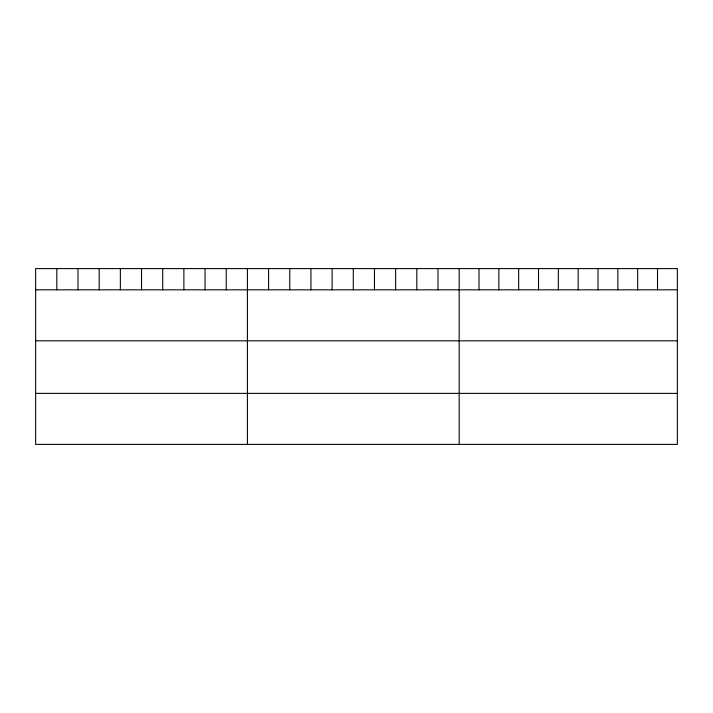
<?xml version="1.0" encoding="UTF-8"?>
<svg xmlns="http://www.w3.org/2000/svg" width="713" height="713" viewBox="0 0 713 713"><rect width="100%" height="100%" fill="white"/><g stroke="black" fill="none" stroke-linecap="round" stroke-linejoin="round"><path stroke-width="1.07" d="M677.35 289.817L677.35 444.395L35.65 444.395L35.65 268.605L677.35 268.605L677.35 289.817L35.65 289.817M35.65 340.823L677.35 340.823M35.65 393.38L677.35 393.38M657.52 268.605L657.52 289.817M637.68 268.605L637.68 289.817M617.85 268.605L617.85 289.817M598.011 268.605L598.011 289.817M578.181 268.605L578.181 289.817M558.341 268.605L558.341 289.817M538.511 268.605L538.511 289.817M518.672 268.605L518.672 289.817M498.842 268.605L498.842 289.817M479.002 268.605L479.002 289.817M459.172 268.605L459.172 444.395M437.996 268.605L437.996 289.817M416.82 268.605L416.82 289.817M395.644 268.605L395.644 289.817M374.468 268.605L374.468 289.817M353.291 268.605L353.291 289.817M332.115 268.605L332.115 289.817M310.939 268.605L310.939 289.817M289.763 268.605L289.763 289.817M268.587 268.605L268.587 289.817M247.411 268.605L247.411 444.395M226.235 268.605L226.235 289.817M205.059 268.605L205.059 289.817M183.883 268.605L183.883 289.817M162.707 268.605L162.707 289.817M141.531 268.605L141.531 289.817M120.354 268.605L120.354 289.817M99.178 268.605L99.178 289.817M78.002 268.605L78.002 289.817M56.826 268.605L56.826 289.817"/></g></svg>
